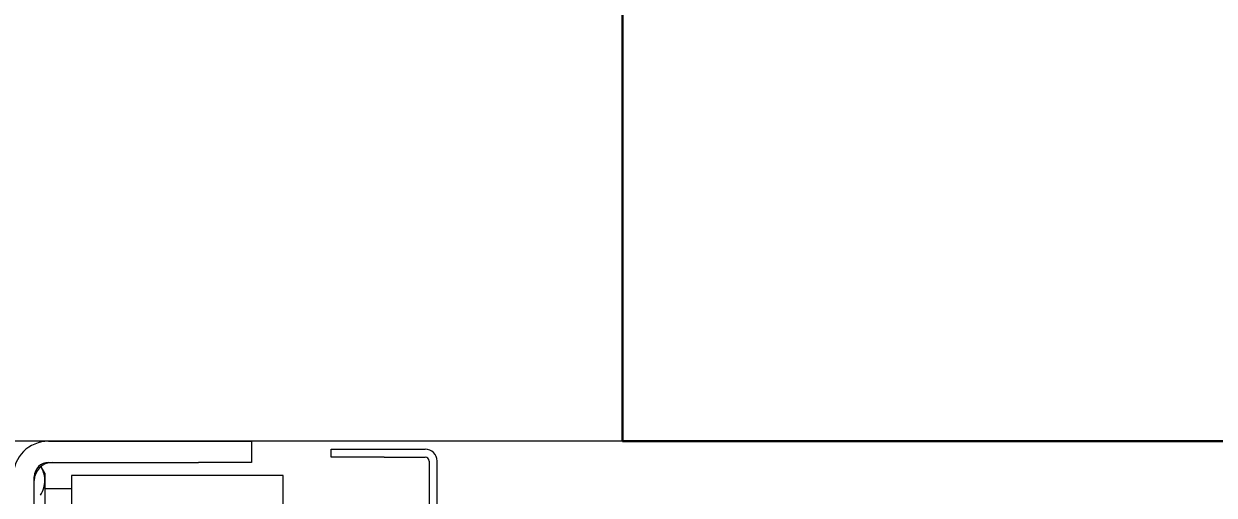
# Model space of a CAD drawing. Header units: inches. Extents: x -605 to 2991212, y -2872845 to 0.
# Drawn here: x 2408305.8 to 2408530.4, y -2718583 to -2718494.1 of the extents above; entities that cross this region are included whole.
import ezdxf

# ---------------------------------------------------------------- set-up
doc = ezdxf.new("R2010")
doc.units = ezdxf.units.IN
doc.header["$LTSCALE"] = 600
doc.header["$MEASUREMENT"] = 0
for name, color, linetype, lineweight in [('DIM', 251, 'Continuous', 0), ('PV_COLUMN_LINE', 4, 'Continuous', 0), ('PV_STEEL LINE', 7, 'Continuous', 0), ('WALLS', 7, 'Continuous', 30)]:
    doc.layers.add(name, color=color, linetype=linetype, lineweight=lineweight)
doc.styles.add('DIM', font='geniso.shx', dxfattribs={"width": 0.85})
doc.dimstyles.new('ST-100', dxfattribs={"dimscale": 100, "dimtxt": 2.5, "dimasz": 2, "dimexe": 0.18, "dimexo": 0.0625, "dimgap": 0.2, "dimtad": 0, "dimdec": 0, "dimzin": 0, "dimdsep": 46, "dimtxsty": 'DIM', "dimblk": 'OPEN90', "dimcen": 0.09, "dimclrd": 256, "dimclrt": 7, "dimadec": 0, "dimazin": 0, "dimtfac": 1, "dimtdec": 0, "dimtofl": 0, "dimtmove": 0, "dimatfit": 3, "dimldrblk": 'OPEN90', "dimfxl": 1, "dimtolj": 1, "dimtzin": 0, "dimlwd": -1, "dimarcsym": 0})

# ---------------------------------------------------------------- blocks, each defined once
blk = doc.blocks.new('*U1330')
at = {"color": 7, "linetype": 'Continuous', "lineweight": 15}
for p, q in [((688537.28, -227649.88), (688575.58, -227649.88)), ((688575.58, -227649.88), (688575.58, -227653.88)), ((688590.58, -227652.88), (688590.58, -227651.38)), ((688590.58, -227651.38), (688600.58, -227651.38)), ((688600.58, -227652.88), (688590.58, -227652.88)), ((688600.58, -227651.38), (688608.35, -227651.38)), ((688600.58, -227652.88), (688608.35, -227652.88)), ((688536.58, -227655.88), (688535.91, -227654.71)), ((688537.28, -227653.88), (688565.58, -227653.88)), ((688575.58, -227653.88), (688565.58, -227653.88)), ((688609.08, -227653.62), (688609.08, -227674.36)), ((688610.58, -227653.62), (688610.58, -227674.36)), ((688534.58, -228079.88), (688534.58, -227656.58)), ((688536.58, -227655.88), (688536.58, -227657.28)), ((688536.58, -227657.28), (688536.58, -227662.38)), ((688541.58, -227656.36), (688541.58, -227676.36)), ((688581.58, -227656.36), (688541.58, -227656.36)), ((688581.58, -227676.36), (688581.58, -227656.36)), ((688541.58, -227658.88), (688536.58, -227658.88))]:
    blk.add_line(p, q, dxfattribs=at)
for centre, radius, start, end in [((688537.28, -227656.58), 6.7, 90, 180), ((688608.35, -227653.62), 2.24, 0, 90), ((688608.35, -227653.62), 0.737, 0, 90), ((688537.98, -227657.28), 3.4, 90, 180), ((688537.28, -227656.58), 2.7, 90, 180)]:
    blk.add_arc(centre, radius, start, end, dxfattribs=at)
for points, knots in [([(688536.58, -227657.28), (688536.58, -227657.21), (688536.58, -227656.71), (688536.42, -227655.84), (688536.04, -227655.06), (688535.87, -227654.7)], [0, 0, 0, 0, 0.07549, 0.571675, 1, 1, 1, 1]), ([(688535.78, -227660.05), (688536.01, -227659.6), (688536.46, -227658.69), (688536.54, -227657.75), (688536.58, -227657.28)], [0, 0, 0, 0, 0.495458, 1, 1, 1, 1])]:
    blk.add_open_spline(points, degree=3, knots=knots, dxfattribs=at)
at = {"layer": 'PV_COLUMN_LINE', "linetype": 'Continuous', "lineweight": 15}
blk.add_lwpolyline([(688645.58, -227649.88), (688530.58, -227649.88), (688530.58, -227419.88), (688645.58, -227419.88)], dxfattribs=at)
blk = doc.blocks.new('_Open90')
at = {"color": 0, "linetype": 'ByBlock', "lineweight": -2}
for p, q in [((-0.5, 0.5), (0, 0)), ((0, 0), (-1, 0)), ((0, 0), (-0.5, -0.5))]:
    blk.add_line(p, q, dxfattribs=at)
blk = doc.blocks.new('*D2258')
at = {"layer": 'Defpoints', "color": 0}
for p in [(2404188.73, -2718572.79), (2408418.73, -2718572.79), (2408418.73, -2719234.22)]:
    blk.add_point(p, dxfattribs=at)
at = {"layer": 'DIM', "color": 0, "lineweight": -2}
for p, q in [((2404188.73, -2719034.22), (2404188.73, -2719234.22)), ((2408418.73, -2719034.22), (2408418.73, -2719234.22))]:
    blk.add_line(p, q, dxfattribs=at)
at = {"layer": 'DIM'}
for p, q in [((2404388.73, -2719234.22), (2405952.13, -2719234.22)), ((2408218.73, -2719234.22), (2406655.33, -2719234.22))]:
    blk.add_line(p, q, dxfattribs=at)
at = {"layer": 'DIM', "xscale": 200, "yscale": 200, "zscale": 200, "rotation": 180}
blk.add_blockref('_Open90', (2404188.73, -2719234.22), dxfattribs=at)
at = {"layer": 'DIM', "xscale": 200, "yscale": 200, "zscale": 200}
blk.add_blockref('_Open90', (2408418.73, -2719234.22), dxfattribs=at)
at = {"layer": 'DIM', "color": 7, "insert": (2406303.73, -2719234.22), "char_height": 300, "attachment_point": 5, "style": 'DIM'}
blk.add_mtext('\\A1;4230', dxfattribs=at)
blk = doc.blocks.new('*D2259')
at = {"layer": 'Defpoints', "color": 0}
for p in [(2408418.73, -2718572.79), (2409888.77, -2718572.79), (2409888.77, -2719234.22)]:
    blk.add_point(p, dxfattribs=at)
at = {"layer": 'DIM', "color": 0, "lineweight": -2}
for p, q in [((2408418.73, -2719034.22), (2408418.73, -2719234.22)), ((2409888.77, -2719034.22), (2409888.77, -2719234.22))]:
    blk.add_line(p, q, dxfattribs=at)
at = {"layer": 'DIM'}
for p, q in [((2408618.73, -2719234.22), (2408827.65, -2719234.22)), ((2409688.77, -2719234.22), (2409479.85, -2719234.22))]:
    blk.add_line(p, q, dxfattribs=at)
at = {"layer": 'DIM', "xscale": 200, "yscale": 200, "zscale": 200, "rotation": 180}
blk.add_blockref('_Open90', (2408418.73, -2719234.22), dxfattribs=at)
at = {"layer": 'DIM', "xscale": 200, "yscale": 200, "zscale": 200}
blk.add_blockref('_Open90', (2409888.77, -2719234.22), dxfattribs=at)
at = {"layer": 'DIM', "color": 7, "insert": (2409153.75, -2719234.22), "char_height": 300, "attachment_point": 5, "style": 'DIM'}
blk.add_mtext('\\A1;1470', dxfattribs=at)

msp = doc.modelspace()

# ---------------------------------------------------------------- linework, layer by layer
at = {"color": 1, "linetype": 'ByBlock'}
msp.add_line((2408418.73, -2718572.79), (2408418.73, -2718342.79), dxfattribs=at)
at = {"layer": 'WALLS', "linetype": 'ByBlock'}
msp.add_line((2408418.73, -2718572.79), (2408418.73, -2718342.79), dxfattribs=at)
msp.add_lwpolyline([(2408418.73, -2718572.79), (2411638.73, -2718572.79)], dxfattribs=at)

# ---------------------------------------------------------------- block references
at = {"layer": 'PV_STEEL LINE', "linetype": 'ByBlock'}
msp.add_blockref('*U1330', (1719773.15, -2490922.9), dxfattribs=at)

# ---------------------------------------------------------------- dimensions: what is measured, and where the dimension line sits
at = {"layer": 'DIM'}
for base, p1, p2, picture, middle in [((2408418.73, -2719234.22), (2404188.73, -2718572.79), (2408418.73, -2718572.79), '*D2258', (2406303.73, -2719234.22)), ((2409888.77, -2719234.22), (2408418.73, -2718572.79), (2409888.77, -2718572.79), '*D2259', (2409153.75, -2719234.22))]:
    dim = msp.add_linear_dim(base=base, p1=p1, p2=p2, dimstyle='ST-100', override={"dimtxt": 3, "dimexe": 0, "dimexo": 0, "dimfxl": 2, "dimfxlon": 1, "dimtfillclr": 256, "dimarcsym": 1}, dxfattribs=at)
    dim.commit()
    dim.dimension.update_dxf_attribs({"geometry": picture, "text_midpoint": middle})

doc.saveas('drawing.dxf')
